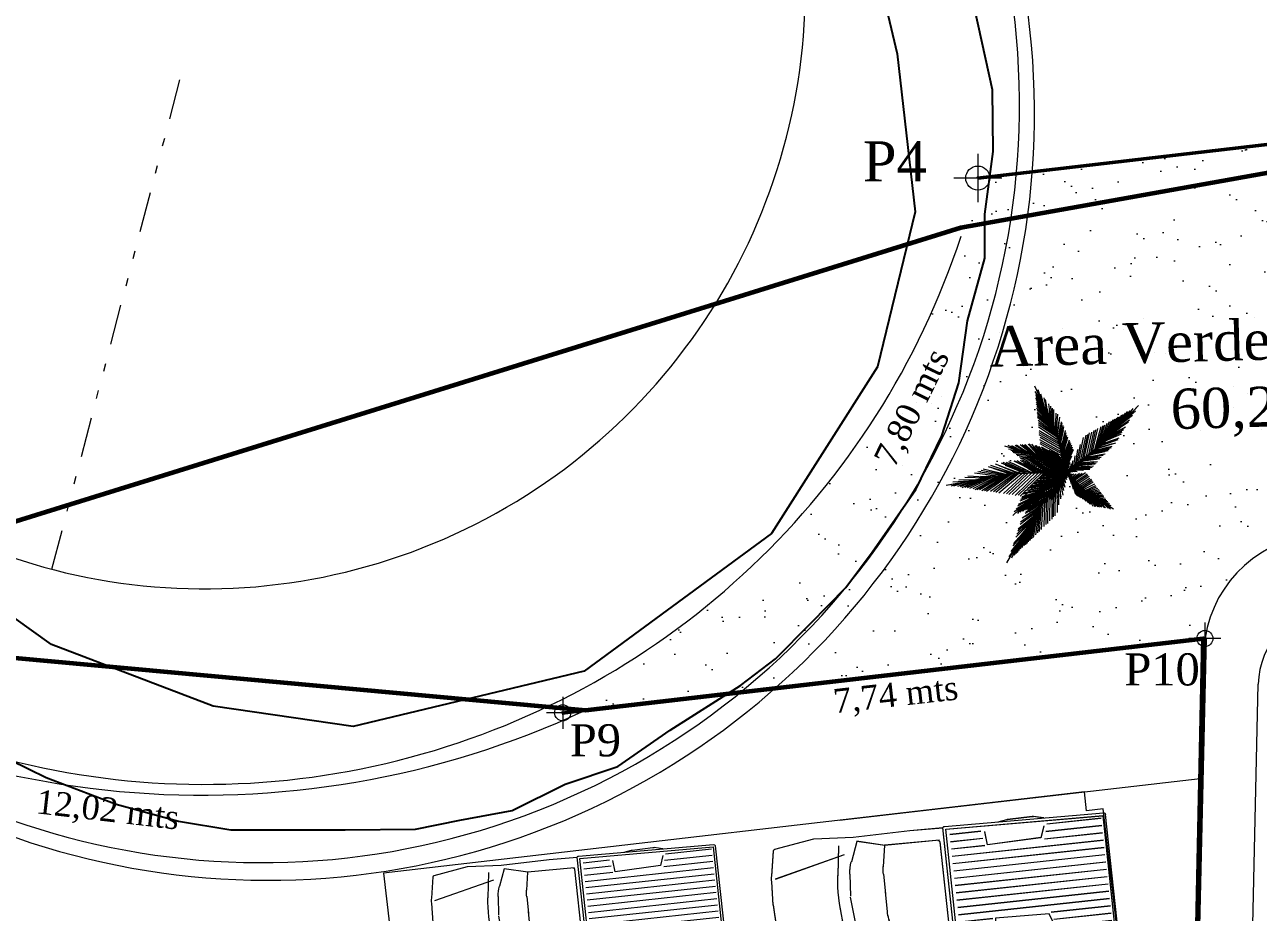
# Model space of a CAD drawing. Header units: metres. Extents: x 2 to 659295185, y -28 to 1124222152.
# Drawn here: x 658236.2 to 658251.57, y 1124158.57 to 1124169.63 of the extents above; entities that cross this region are included whole.
import ezdxf

# ---------------------------------------------------------------- set-up
doc = ezdxf.new("R2010")
doc.units = ezdxf.units.M
doc.header["$MEASUREMENT"] = 0
doc.linetypes.add('DIVIDE', pattern=[1.25, 0.5, -0.25, 0, -0.25, 0, -0.25])
doc.layers.get('0').update_dxf_attribs({"linetype": 'CONTINUOUS'})
for name, color, linetype, lineweight in [('area verde', 76, 'CONTINUOUS', 13), ('DPIC_Brocal', 7, 'CONTINUOUS', 13), ('mobiliario', 252, 'CONTINUOUS', 13)]:
    doc.layers.add(name, color=color, linetype=linetype, lineweight=lineweight)
for name, color, linetype in [('DPIC_Cotas', 7, 'CONTINUOUS'), ('DPIC_Puntos_Land', 7, 'CONTINUOUS'), ('MANZANA', 30, 'CONTINUOUS')]:
    doc.layers.add(name, color=color, linetype=linetype)
for name, color, linetype, lineweight, true_color in [('DPIC_Poligonal', 7, 'CONTINUOUS', 60, 0xc3472d), ('DPIC_Poligonal General', 7, 'CONTINUOUS', 50, 0x008fc5), ('DPIC_Poligonal P1', 7, 'CONTINUOUS', 50, 0x46387c)]:
    doc.layers.add(name, color=color, linetype=linetype, lineweight=lineweight, true_color=true_color)
doc.styles.add('ESTILO2', font='times.ttf')
doc.styles.add('TextBookAntig', font='ANTQUAB.TTF', dxfattribs={"height": 3})

# ---------------------------------------------------------------- blocks, each defined once
blk = doc.blocks.new('Carro-03')
at = {"layer": 'mobiliario', "lineweight": 5}
for p, q in [((127.797, 186.004), (125.592, 185.939)), ((127.785, 185.966), (125.606, 185.901)), ((126.421, 185.964), (126.558, 186.001)), ((126.921, 186.002), (126.579, 186.004)), ((127.052, 185.982), (126.932, 186.001)), ((127.799, 184.39), (127.785, 185.966)), ((128.279, 186.005), (127.823, 185.992)), ((127.837, 184.378), (127.823, 185.992)), ((129.07, 186.003), (128.279, 186.005)), ((128.65, 185.84), (129.028, 185.941)), ((129.028, 185.941), (129.135, 185.667)), ((129.614, 186.044), (129.07, 186.003)), ((130.169, 185.963), (129.614, 186.044)), ((130.253, 185.601), (130.19, 185.942)), ((125.568, 185.913), (125.58, 184.417)), ((125.606, 185.901), (125.619, 184.417)), ((126.389, 185.877), (125.633, 185.871)), ((126.415, 185.776), (125.634, 185.769)), ((126.433, 185.854), (126.491, 185.697)), ((127.235, 185.683), (127.252, 185.869)), ((127.738, 185.787), (127.289, 185.783)), ((127.738, 185.889), (127.305, 185.885)), ((127.887, 185.798), (127.898, 184.559)), ((127.888, 185.824), (128.652, 185.842)), ((128.652, 185.842), (128.704, 185.551)), ((129.222, 185.775), (130.212, 185.549)), ((129.288, 185.906), (129.343, 185.5)), ((126.441, 185.674), (125.635, 185.668)), ((126.491, 185.697), (127.235, 185.683)), ((127.739, 185.686), (127.273, 185.682)), ((127.74, 185.584), (125.636, 185.566)), ((127.741, 185.482), (125.637, 185.464)), ((128.714, 185.446), (128.715, 185.17)), ((129.175, 185.501), (129.203, 185.197)), ((130.278, 185.199), (130.262, 185.52)), ((127.742, 185.381), (125.638, 185.363)), ((127.743, 185.279), (125.639, 185.261)), ((127.744, 185.178), (125.639, 185.16)), ((128.718, 184.926), (128.715, 185.201)), ((129.18, 184.879), (129.203, 185.183)), ((130.278, 185.199), (130.268, 184.878)), ((127.745, 185.076), (125.64, 185.058)), ((127.745, 184.974), (125.641, 184.956)), ((127.746, 184.873), (125.642, 184.855)), ((127.747, 184.771), (125.643, 184.753)), ((128.664, 184.529), (128.711, 184.821)), ((129.232, 184.606), (130.218, 184.848)), ((129.3, 184.475), (129.348, 184.883)), ((130.26, 184.797), (130.203, 184.455)), ((126.467, 184.659), (125.644, 184.652)), ((126.445, 184.478), (126.5, 184.637)), ((126.5, 184.637), (127.244, 184.663)), ((127.244, 184.663), (127.264, 184.478)), ((127.748, 184.67), (127.281, 184.666)), ((129.041, 184.436), (129.143, 184.712)), ((127.799, 184.39), (125.619, 184.417)), ((126.442, 184.557), (125.645, 184.55)), ((126.401, 184.455), (125.646, 184.448)), ((127.75, 184.466), (127.292, 184.462)), ((127.749, 184.568), (127.299, 184.564)), ((127.923, 184.534), (128.664, 184.529)), ((128.661, 184.531), (129.041, 184.436)), ((130.182, 184.434), (129.629, 184.343)), ((127.811, 184.352), (125.606, 184.379)), ((126.435, 184.369), (126.572, 184.333)), ((126.935, 184.339), (126.593, 184.331)), ((127.066, 184.361), (126.947, 184.34)), ((128.293, 184.359), (127.83, 184.365)), ((129.084, 184.375), (128.293, 184.359)), ((129.629, 184.343), (129.084, 184.375))]:
    blk.add_line(p, q, dxfattribs=at)
for centre, radius, start, end in [((125.593, 185.914), 0.0254, 91.6879, 180.4916), ((126.578, 185.928), 0.0762, 89.6519, 105.465), ((126.92, 185.926), 0.0762, 80.9436, 89.6519), ((127.798, 185.979), 0.0254, 0.4916, 91.6879), ((130.165, 185.938), 0.0254, 10.3886, 81.6754), ((127.913, 185.799), 0.0254, 91.407, 180.5524), ((128.568, 185.445), 0.61, 5.2315, 21.382), ((129.653, 185.491), 0.61, 2.7684, 10.3886), ((128.104, 185.443), 0.61, 0.2551, 10.1539), ((126.927, 185.171), 2.438, 353.2287, 7.7545), ((128.109, 184.918), 0.61, 350.8293, 0.7282), ((128.572, 184.924), 0.61, 339.6012, 355.7517), ((129.658, 184.897), 0.61, 350.5946, 358.2148), ((125.606, 184.405), 0.0254, 180.4916, 269.2954), ((127.923, 184.559), 0.0254, 180.4309, 269.5762), ((130.178, 184.459), 0.0254, 279.3078, 350.5946), ((126.591, 184.407), 0.0762, 255.5182, 271.3314), ((126.933, 184.415), 0.0762, 271.3314, 280.0397), ((127.812, 184.378), 0.0254, 269.2954, 0.4916)]:
    blk.add_arc(centre, radius, start, end, dxfattribs=at)
blk = doc.blocks.new('JUNIPER1')
at = {"color": 104, "linetype": 'Continuous', "lineweight": 0}
for p, q in [((0.108, 0.758), (0.095, 0.926)), ((0.113, 0.81), (0.107, 0.959)), ((0.114, 0.821), (0.139, 0.956)), ((0.087, 0.554), (0.035, 0.792)), ((0.09, 0.578), (0.047, 0.806)), ((0.093, 0.611), (0.055, 0.832)), ((0.097, 0.643), (0.065, 0.849)), ((0.1, 0.678), (0.073, 0.87)), ((0.104, 0.71), (0.078, 0.893)), ((0.107, 0.74), (0.087, 0.905)), ((0.096, 0.638), (0.155, 0.818)), ((0.1, 0.673), (0.15, 0.844)), ((0.108, 0.753), (0.142, 0.9)), ((0.07, 0.431), (-0.013, 0.667)), ((0.074, 0.453), (-0.004, 0.698)), ((0.076, 0.471), (0.006, 0.716)), ((0.079, 0.495), (0.013, 0.736)), ((0.082, 0.514), (0.023, 0.753)), ((0.085, 0.536), (0.031, 0.774)), ((0.078, 0.487), (0.174, 0.674)), ((0.082, 0.512), (0.169, 0.694)), ((0.084, 0.533), (0.166, 0.725)), ((0.089, 0.568), (0.162, 0.756)), ((0.092, 0.588), (0.125, 0.663)), ((0.1, 0.631), (0.123, 0.715)), ((0.04, 0.288), (-0.074, 0.523)), ((0.047, 0.315), (-0.064, 0.54)), ((0.052, 0.339), (-0.054, 0.563)), ((0.057, 0.369), (-0.041, 0.602)), ((0.064, 0.391), (-0.031, 0.624)), ((0.067, 0.413), (-0.021, 0.641)), ((0.063, 0.382), (0.187, 0.563)), ((0.066, 0.396), (0.164, 0.535)), ((0.069, 0.419), (0.185, 0.605)), ((0.071, 0.438), (0.18, 0.625)), ((0.079, 0.463), (0.159, 0.591)), ((0.084, 0.504), (0.146, 0.627)), ((-0.684, 0.415), (-0.816, 0.46)), ((-0.693, 0.419), (-0.801, 0.491)), ((-0.641, 0.393), (-0.791, 0.436)), ((-0.625, 0.384), (-0.775, 0.422)), ((-0.6, 0.371), (-0.768, 0.408)), ((-0.636, 0.39), (-0.752, 0.475)), ((-0.573, 0.357), (-0.749, 0.395)), ((-0.569, 0.355), (-0.7, 0.464)), ((-0.54, 0.339), (-0.676, 0.46)), ((-0.481, 0.307), (-0.62, 0.446)), ((-0.533, 0.34), (-0.597, 0.392)), ((-0.453, 0.291), (-0.592, 0.44)), ((-0.435, 0.281), (-0.564, 0.433)), ((-0.415, 0.27), (-0.545, 0.431)), ((-0.374, 0.246), (-0.5, 0.419)), ((-0.359, 0.236), (-0.481, 0.418)), ((-0.329, 0.218), (-0.444, 0.406)), ((0.01, 0.153), (-0.115, 0.394)), ((0.015, 0.181), (-0.11, 0.431)), ((0.022, 0.205), (-0.099, 0.446)), ((0.028, 0.228), (-0.095, 0.472)), ((0.034, 0.26), (-0.08, 0.494)), ((0.038, 0.25), (0.166, 0.397)), ((0.046, 0.292), (0.175, 0.448)), ((0.046, 0.258), (0.169, 0.402)), ((0.049, 0.308), (0.175, 0.467)), ((0.05, 0.293), (0.153, 0.417)), ((0.053, 0.327), (0.181, 0.496)), ((0.056, 0.342), (0.18, 0.51)), ((0.059, 0.352), (0.154, 0.482)), ((-0.544, 0.342), (-0.734, 0.38)), ((-0.517, 0.327), (-0.723, 0.364)), ((-0.49, 0.312), (-0.703, 0.347)), ((-0.47, 0.301), (-0.695, 0.33)), ((-0.455, 0.292), (-0.68, 0.319)), ((-0.437, 0.282), (-0.665, 0.304)), ((-0.421, 0.273), (-0.654, 0.289)), ((-0.402, 0.262), (-0.638, 0.274)), ((-0.498, 0.318), (-0.552, 0.377)), ((-0.427, 0.281), (-0.513, 0.386)), ((-0.394, 0.262), (-0.478, 0.387)), ((-0.34, 0.226), (-0.426, 0.373)), ((-0.296, 0.197), (-0.4, 0.381)), ((-0.284, 0.189), (-0.387, 0.377)), ((-0.303, 0.204), (-0.384, 0.345)), ((-0.269, 0.179), (-0.364, 0.361)), ((-0.256, 0.17), (-0.347, 0.354)), ((-0.255, 0.174), (-0.328, 0.321)), ((-0.226, 0.158), (-0.31, 0.333)), ((-0.222, 0.147), (-0.306, 0.328)), ((-0.207, 0.137), (-0.289, 0.318)), ((-0.214, 0.149), (-0.28, 0.291)), ((-0.188, 0.124), (-0.267, 0.306)), ((-0.194, 0.13), (-0.256, 0.27)), ((-0.171, 0.112), (-0.249, 0.296)), ((-0.174, 0.113), (-0.233, 0.264)), ((-0.144, 0.093), (-0.215, 0.283)), ((-0.132, 0.084), (-0.198, 0.273)), ((-0.113, 0.07), (-0.184, 0.265)), ((0.004, 0.13), (-0.094, 0.318)), ((0.013, 0.137), (0.155, 0.268)), ((0.017, 0.152), (0.158, 0.289)), ((0.025, 0.187), (0.158, 0.328)), ((0.025, 0.19), (0.136, 0.301)), ((0.029, 0.208), (0.16, 0.349)), ((0.032, 0.215), (0.133, 0.326)), ((0.034, 0.231), (0.164, 0.376)), ((0.037, 0.207), (0.12, 0.292)), ((0.04, 0.261), (0.083, 0.307)), ((0.042, 0.243), (0.143, 0.358)), ((-0.386, 0.253), (-0.627, 0.258)), ((-0.369, 0.242), (-0.603, 0.238)), ((-0.354, 0.233), (-0.583, 0.221)), ((-0.336, 0.222), (-0.571, 0.205)), ((-0.319, 0.207), (-0.555, 0.187)), ((-0.295, 0.191), (-0.526, 0.161)), ((-0.276, 0.179), (-0.51, 0.143)), ((-0.255, 0.163), (-0.498, 0.127)), ((-0.232, 0.147), (-0.475, 0.111)), ((-0.231, 0.153), (-0.256, 0.212)), ((-0.185, 0.132), (-0.231, 0.246)), ((-0.152, 0.098), (-0.201, 0.239)), ((-0.113, 0.069), (-0.182, 0.258)), ((-0.132, 0.094), (-0.181, 0.232)), ((-0.099, 0.059), (-0.163, 0.256)), ((-0.116, 0.072), (-0.16, 0.201)), ((-0.097, 0.067), (-0.15, 0.22)), ((-0.088, 0.052), (-0.145, 0.246)), ((-0.125, 0.081), (-0.136, 0.132)), ((-0.076, 0.042), (-0.13, 0.231)), ((-0.081, 0.043), (-0.12, 0.188)), ((-0.067, 0.036), (-0.118, 0.229)), ((-0.058, 0.029), (-0.09, 0.166)), ((-0.06, 0.034), (-0.089, 0.153)), ((0, 0.113), (-0.084, 0.259)), ((-0.006, 0.091), (-0.063, 0.189)), ((-0.011, 0.07), (-0.05, 0.131)), ((-0.035, 0.005), (-0.006, 0.137)), ((-0.031, 0.004), (0.005, 0.154)), ((-0.024, 0.005), (0.016, 0.205)), ((-0.015, 0.013), (0.026, 0.213)), ((-0.006, 0.054), (0.145, 0.173)), ((-0.004, 0.071), (0.108, 0.16)), ((-0.003, 0.066), (0.142, 0.185)), ((0, 0.082), (0.15, 0.206)), ((0.004, 0.095), (0.153, 0.227)), ((0.007, 0.112), (0.148, 0.247)), ((0.008, 0.113), (0.153, 0.252)), ((0.009, 0.116), (0.105, 0.205)), ((0.011, 0.095), (0.126, 0.201)), ((0.013, 0.129), (0.054, 0.157)), ((0.019, 0.161), (0.125, 0.26)), ((0.023, 0.14), (0.126, 0.237)), ((-0.288, -0.04), (-0.499, 0.002)), ((-0.259, -0.033), (-0.462, 0.014)), ((-0.207, 0.129), (-0.461, 0.088)), ((-0.248, -0.03), (-0.455, 0.019)), ((-0.188, 0.116), (-0.439, 0.076)), ((-0.234, -0.026), (-0.433, 0.023)), ((-0.17, 0.101), (-0.431, 0.059)), ((-0.268, -0.033), (-0.424, 0.002)), ((-0.222, -0.024), (-0.422, 0.03)), ((-0.148, 0.086), (-0.4, 0.041)), ((-0.202, -0.013), (-0.391, 0.04)), ((-0.191, -0.017), (-0.385, 0.039)), ((-0.226, -0.021), (-0.385, 0.021)), ((-0.177, -0.014), (-0.371, 0.044)), ((-0.159, -0.01), (-0.352, 0.05)), ((-0.19, -0.012), (-0.343, 0.033)), ((-0.143, -0.007), (-0.338, 0.054)), ((-0.129, 0.072), (-0.327, 0.037)), ((-0.117, -0.002), (-0.316, 0.067)), ((-0.166, -0.01), (-0.316, 0.035)), ((-0.145, -0.008), (-0.303, 0.046)), ((-0.105, 0), (-0.301, 0.072)), ((-0.086, 0.003), (-0.29, 0.075)), ((-0.166, -0.004), (-0.286, 0.036)), ((-0.085, 0.003), (-0.282, 0.073)), ((-0.072, 0.006), (-0.275, 0.083)), ((-0.116, 0.062), (-0.272, 0.027)), ((-0.124, -0.004), (-0.27, 0.05)), ((-0.199, -0.019), (-0.262, 0.001)), ((-0.062, 0.007), (-0.261, 0.088)), ((-0.115, 0.006), (-0.258, 0.058)), ((-0.049, 0.009), (-0.242, 0.088)), ((-0.04, 0.011), (-0.237, 0.094)), ((-0.079, 0.011), (-0.237, 0.069)), ((-0.089, 0.003), (-0.222, 0.052)), ((-0.099, 0.048), (-0.203, 0.024)), ((-0.052, 0.007), (-0.198, 0.069)), ((-0.03, 0), (-0.19, 0.109)), ((-0.031, 0.017), (-0.174, 0.121)), ((-0.031, 0.012), (-0.169, 0.074)), ((-0.009, 0.017), (-0.159, -0.015)), ((-0.037, 0.014), (-0.156, 0.067)), ((-0.012, 0.021), (-0.152, -0.003)), ((-0.1, 0.002), (-0.151, 0.026)), ((-0.032, -0.007), (-0.15, 0.081)), ((-0.082, 0.036), (-0.149, 0.018)), ((0.004, 0.012), (-0.146, -0.02)), ((-0.034, -0.011), (-0.139, 0.065)), ((-0.031, 0.017), (-0.119, 0.074)), ((-0.069, 0.026), (-0.117, 0.012)), ((0.01, 0.007), (-0.108, -0.012)), ((-0.018, 0.014), (-0.104, 0.054)), ((-0.031, 0.018), (-0.093, 0.049)), ((-0.012, 0.021), (-0.092, 0.002)), ((-0.059, 0.019), (-0.09, 0.009)), ((0.013, 0.003), (-0.089, -0.016)), ((-0.024, 0), (-0.073, -0.133)), ((-0.016, 0.016), (-0.072, 0.042)), ((-0.02, 0.001), (-0.067, -0.145)), ((-0.045, 0.019), (-0.063, 0.105)), ((-0.05, 0.031), (-0.061, 0.094)), ((-0.009, 0.009), (-0.056, -0.136)), ((-0.04, 0.018), (-0.052, 0.074)), ((-0.01, 0.016), (-0.051, 0.036)), ((-0.045, 0.002), (-0.048, -0.049)), ((-0.024, 0), (-0.048, -0.078)), ((-0.015, 0.053), (-0.044, 0.097)), ((-0.036, 0.013), (-0.044, 0.055)), ((-0.001, 0.012), (-0.043, -0.1)), ((-0.015, 0.008), (-0.041, -0.012)), ((-0.018, 0.04), (-0.037, 0.069)), ((-0.028, 0.006), (-0.036, 0.035)), ((-0.032, 0.004), (-0.033, -0.033)), ((0.004, 0.013), (-0.031, -0.085)), ((-0.001, 0.017), (-0.03, 0.029)), ((-0.022, 0.006), (-0.022, -0.019)), ((-0.019, 0.004), (0.004, 0.022)), ((-0.016, 0.015), (0.018, 0.038)), ((-0.013, 0.027), (0.055, 0.074)), ((-0.011, 0), (0.074, -0.007)), ((-0.01, 0.012), (0.01, 0.12)), ((-0.009, 0.043), (0.099, 0.123)), ((-0.005, 0.047), (0.088, 0.116)), ((-0.005, 0.035), (0.047, 0.068)), ((0.018, -0.009), (0.02, 0.01)), ((0.026, -0.01), (0.03, 0.019)), ((0.037, -0.011), (0.043, 0.029)), ((0.051, -0.013), (0.063, 0.047)), ((0.066, -0.015), (0.084, 0.074)), ((0.077, -0.016), (0.107, 0.091)), ((0.092, -0.017), (0.132, 0.118)), ((0.11, -0.018), (0.153, 0.119)), ((0.126, -0.021), (0.168, 0.111)), ((0.141, -0.022), (0.184, 0.112)), ((0.161, -0.024), (0.204, 0.102)), ((0.179, -0.025), (0.223, 0.101)), ((0.197, -0.027), (0.238, 0.095)), ((0.212, -0.027), (0.256, 0.09)), ((0.23, -0.028), (0.283, 0.085)), ((0.246, -0.031), (0.301, 0.079)), ((0.259, -0.031), (0.316, 0.073)), ((0.27, -0.031), (0.334, 0.07)), ((0.283, -0.03), (0.355, 0.067)), ((0.294, -0.03), (0.37, 0.061)), ((0.308, -0.03), (0.385, 0.057)), ((0.319, -0.029), (0.4, 0.052)), ((0.331, -0.029), (0.415, 0.048)), ((0.342, -0.028), (0.428, 0.046)), ((0.356, -0.027), (0.442, 0.039)), ((0.375, -0.026), (0.461, 0.035)), ((0.393, -0.024), (0.475, 0.029)), ((0.413, -0.023), (0.491, 0.026)), ((0.431, -0.021), (0.506, 0.024)), ((0.448, -0.019), (0.518, 0.019)), ((0.458, -0.018), (0.533, 0.015)), ((0.486, -0.015), (0.557, 0.01)), ((-0.541, -0.123), (-0.655, -0.143)), ((-0.544, -0.125), (-0.63, -0.19)), ((-0.488, -0.104), (-0.629, -0.118)), ((-0.465, -0.095), (-0.618, -0.107)), ((-0.532, -0.12), (-0.611, -0.189)), ((-0.513, -0.113), (-0.597, -0.193)), ((-0.417, -0.079), (-0.589, -0.081)), ((-0.491, -0.105), (-0.578, -0.189)), ((-0.394, -0.071), (-0.574, -0.068)), ((-0.468, -0.096), (-0.56, -0.189)), ((-0.379, -0.066), (-0.559, -0.055)), ((-0.362, -0.061), (-0.552, -0.044)), ((-0.446, -0.089), (-0.542, -0.191)), ((-0.463, -0.091), (-0.531, -0.099)), ((-0.328, -0.051), (-0.528, -0.024)), ((-0.315, -0.047), (-0.521, -0.013)), ((-0.425, -0.081), (-0.52, -0.189)), ((-0.432, -0.083), (-0.503, -0.08)), ((-0.408, -0.076), (-0.502, -0.194)), ((-0.376, -0.062), (-0.5, -0.052)), ((-0.349, -0.053), (-0.491, -0.03)), ((-0.395, -0.072), (-0.487, -0.192)), ((-0.381, -0.067), (-0.469, -0.192)), ((-0.299, -0.042), (-0.463, -0.007)), ((-0.368, -0.063), (-0.451, -0.194)), ((-0.189, -0.125), (-0.44, -0.151)), ((-0.351, -0.058), (-0.432, -0.194)), ((-0.174, -0.112), (-0.422, -0.132)), ((-0.338, -0.054), (-0.414, -0.196)), ((-0.15, -0.093), (-0.408, -0.117)), ((-0.148, -0.092), (-0.398, -0.116)), ((-0.132, -0.078), (-0.389, -0.093)), ((-0.323, -0.049), (-0.388, -0.193)), ((-0.119, -0.067), (-0.371, -0.074)), ((-0.186, -0.108), (-0.368, -0.124)), ((-0.31, -0.046), (-0.367, -0.191)), ((-0.295, -0.042), (-0.348, -0.194)), ((-0.104, -0.054), (-0.348, -0.059)), ((-0.092, -0.045), (-0.341, -0.045)), ((-0.141, -0.073), (-0.341, -0.088)), ((-0.275, -0.04), (-0.326, -0.195)), ((-0.154, -0.095), (-0.322, -0.108)), ((-0.254, -0.035), (-0.294, -0.192)), ((-0.107, -0.061), (-0.292, -0.061)), ((-0.236, -0.031), (-0.272, -0.193)), ((-0.081, -0.035), (-0.256, -0.03)), ((-0.215, -0.028), (-0.253, -0.195)), ((-0.053, -0.01), (-0.242, -0.178)), ((-0.088, -0.037), (-0.239, -0.033)), ((-0.057, -0.006), (-0.234, -0.153)), ((-0.167, -0.104), (-0.232, -0.1)), ((-0.193, -0.023), (-0.231, -0.191)), ((-0.037, -0.01), (-0.226, -0.178)), ((-0.056, -0.102), (-0.216, -0.24)), ((-0.065, -0.127), (-0.216, -0.265)), ((-0.052, -0.091), (-0.213, -0.225)), ((-0.041, -0.06), (-0.21, -0.197)), ((-0.046, -0.073), (-0.21, -0.213)), ((-0.17, -0.018), (-0.206, -0.196)), ((-0.037, -0.05), (-0.206, -0.182)), ((-0.045, -0.072), (-0.204, -0.208)), ((-0.029, -0.029), (-0.2, -0.158)), ((-0.033, -0.038), (-0.198, -0.166)), ((-0.065, -0.129), (-0.191, -0.24)), ((-0.158, -0.112), (-0.189, -0.378)), ((-0.151, -0.015), (-0.188, -0.19)), ((-0.063, -0.096), (-0.18, -0.195)), ((-0.049, -0.062), (-0.179, -0.171)), ((-0.059, -0.109), (-0.178, -0.209)), ((-0.029, -0.014), (-0.177, -0.136)), ((-0.065, -0.023), (-0.173, -0.016)), ((-0.132, -0.013), (-0.169, -0.195)), ((-0.08, -0.025), (-0.16, -0.017)), ((-0.032, -0.041), (-0.159, -0.137)), ((-0.057, -0.006), (-0.157, -0.098)), ((-0.142, -0.099), (-0.157, -0.31)), ((-0.047, -0.076), (-0.156, -0.167)), ((-0.025, -0.018), (-0.153, -0.128)), ((-0.026, -0.021), (-0.149, -0.11)), ((-0.028, -0.068), (-0.145, -0.242)), ((-0.111, -0.008), (-0.144, -0.187)), ((-0.028, -0.1), (-0.143, -0.28)), ((-0.028, -0.082), (-0.14, -0.255)), ((-0.028, -0.115), (-0.14, -0.304)), ((-0.03, -0.025), (-0.136, -0.102)), ((-0.061, -0.017), (-0.133, -0.013)), ((-0.119, -0.081), (-0.129, -0.223)), ((-0.035, -0.118), (-0.12, -0.267)), ((-0.093, -0.005), (-0.118, -0.146)), ((-0.028, -0.055), (-0.114, -0.175)), ((-0.026, -0.087), (-0.113, -0.217)), ((-0.054, -0.013), (-0.107, -0.009)), ((-0.031, -0.061), (-0.104, -0.164)), ((-0.098, -0.064), (-0.102, -0.156)), ((-0.022, -0.009), (-0.099, -0.063)), ((-0.052, -0.085), (-0.098, -0.117)), ((-0.08, -0.003), (-0.092, -0.118)), ((-0.031, -0.017), (-0.089, -0.056)), ((-0.028, -0.037), (-0.083, -0.108)), ((-0.082, -0.051), (-0.083, -0.117)), ((-0.042, -0.005), (-0.08, -0.005)), ((-0.034, -0.049), (-0.076, -0.1)), ((-0.022, -0.005), (-0.073, -0.041)), ((-0.061, -0.001), (-0.07, -0.078)), ((-0.069, -0.04), (-0.069, -0.083)), ((-0.03, -0.031), (-0.066, -0.079)), ((-0.018, 0), (-0.057, -0.027)), ((-0.028, -0.023), (-0.056, -0.058)), ((-0.055, -0.121), (0.084, -0.244)), ((-0.048, -0.1), (0.09, -0.218)), ((-0.028, -0.011), (-0.046, -0.037)), ((-0.042, -0.083), (0.067, -0.175)), ((-0.037, -0.071), (0.056, -0.139)), ((-0.034, -0.021), (-0.032, -0.228)), ((-0.034, -0.021), (-0.028, -0.144)), ((-0.03, -0.021), (-0.021, -0.248)), ((-0.03, -0.054), (0.033, -0.1)), ((-0.024, -0.038), (0.019, -0.066)), ((-0.022, -0.01), (-0.013, -0.237)), ((-0.02, -0.05), (0.005, -0.074)), ((-0.02, -0.065), (0.018, -0.103)), ((-0.02, -0.083), (0.032, -0.138)), ((-0.019, -0.026), (0.012, -0.045)), ((-0.019, -0.108), (0.059, -0.195)), ((-0.016, -0.007), (-0.015, -0.179)), ((-0.016, -0.016), (0.005, -0.029)), ((-0.004, -0.009), (0.122, -0.016)), ((-0.001, -0.013), (0.023, -0.03)), ((0.006, -0.016), (0.132, -0.023)), ((0.007, -0.015), (0.04, -0.04)), ((0.008, -0.02), (0.126, -0.031)), ((0.008, -0.02), (0.076, -0.022)), ((0.012, -0.016), (0.057, -0.05)), ((0.014, -0.015), (0.082, -0.066)), ((0.024, -0.021), (0.074, -0.06)), ((0.025, -0.016), (0.135, -0.096)), ((0.029, -0.019), (0.124, -0.087)), ((0.032, -0.017), (0.189, -0.127)), ((0.04, -0.018), (0.194, -0.123)), ((0.042, -0.016), (0.159, -0.098)), ((0.05, -0.019), (0.209, -0.127)), ((0.059, -0.02), (0.222, -0.126)), ((0.064, -0.026), (0.191, -0.107)), ((0.07, -0.02), (0.228, -0.119)), ((0.071, -0.021), (0.234, -0.123)), ((0.073, -0.021), (0.18, -0.09)), ((0.082, -0.023), (0.122, -0.053)), ((0.086, -0.023), (0.243, -0.123)), ((0.094, -0.03), (0.209, -0.103)), ((0.096, -0.024), (0.256, -0.122)), ((0.102, -0.024), (0.22, -0.098)), ((0.118, -0.025), (0.275, -0.117)), ((0.12, -0.025), (0.247, -0.102)), ((0.132, -0.026), (0.287, -0.116)), ((0.137, -0.033), (0.233, -0.091)), ((0.138, -0.028), (0.258, -0.096)), ((0.147, -0.027), (0.303, -0.115)), ((0.157, -0.032), (0.28, -0.101)), ((0.159, -0.028), (0.315, -0.115)), ((0.165, -0.028), (0.216, -0.058)), ((0.167, -0.033), (0.32, -0.117)), ((0.185, -0.029), (0.346, -0.115)), ((0.188, -0.032), (0.316, -0.101)), ((0.195, -0.03), (0.356, -0.113)), ((0.207, -0.03), (0.374, -0.114)), ((0.216, -0.03), (0.38, -0.111)), ((0.223, -0.032), (0.35, -0.094)), ((0.241, -0.031), (0.412, -0.11)), ((0.25, -0.032), (0.382, -0.095)), ((0.263, -0.031), (0.431, -0.102)), ((0.274, -0.031), (0.438, -0.095)), ((0.291, -0.033), (0.407, -0.082)), ((0.303, -0.03), (0.459, -0.085)), ((0.315, -0.032), (0.416, -0.067)), ((0.318, -0.029), (0.465, -0.078)), ((0.33, -0.029), (0.479, -0.07)), ((0.35, -0.028), (0.492, -0.063)), ((0.363, -0.028), (0.421, -0.045)), ((0.389, -0.028), (0.446, -0.036)), ((0.39, -0.025), (0.518, -0.049)), ((0.41, -0.023), (0.528, -0.042)), ((0.455, -0.019), (0.55, -0.028)), ((0.492, -0.015), (0.576, -0.018)), ((-0.585, -0.14), (-0.684, -0.164)), ((-0.578, -0.138), (-0.659, -0.191)), ((-0.337, -0.255), (-0.588, -0.315)), ((-0.322, -0.241), (-0.574, -0.296)), ((-0.296, -0.207), (-0.534, -0.255)), ((-0.282, -0.206), (-0.528, -0.252)), ((-0.326, -0.239), (-0.527, -0.283)), ((-0.265, -0.19), (-0.509, -0.233)), ((-0.242, -0.17), (-0.486, -0.209)), ((-0.281, -0.195), (-0.474, -0.231)), ((-0.222, -0.153), (-0.468, -0.19)), ((-0.251, -0.176), (-0.44, -0.207)), ((-0.224, -0.156), (-0.425, -0.18)), ((-0.251, -0.164), (-0.402, -0.184)), ((-0.198, -0.132), (-0.383, -0.148)), ((-0.292, -0.215), (-0.372, -0.227)), ((-0.312, -0.242), (-0.36, -0.566)), ((-0.285, -0.218), (-0.332, -0.542)), ((-0.255, -0.192), (-0.3, -0.532)), ((-0.232, -0.173), (-0.277, -0.508)), ((-0.208, -0.155), (-0.254, -0.503)), ((-0.098, -0.229), (-0.244, -0.384)), ((-0.101, -0.241), (-0.243, -0.393)), ((-0.091, -0.205), (-0.237, -0.35)), ((-0.094, -0.216), (-0.237, -0.363)), ((-0.089, -0.181), (-0.23, -0.318)), ((-0.081, -0.174), (-0.226, -0.314)), ((-0.076, -0.16), (-0.223, -0.299)), ((-0.182, -0.131), (-0.221, -0.469)), ((-0.071, -0.143), (-0.219, -0.28)), ((-0.106, -0.248), (-0.214, -0.366)), ((-0.095, -0.206), (-0.211, -0.322)), ((-0.085, -0.17), (-0.2, -0.28)), ((-0.074, -0.149), (-0.188, -0.256)), ((-0.08, -0.145), (-0.174, -0.229)), ((-0.028, -0.136), (-0.135, -0.33)), ((-0.027, -0.163), (-0.133, -0.348)), ((-0.083, -0.182), (-0.132, -0.226)), ((-0.027, -0.134), (-0.131, -0.323)), ((-0.027, -0.181), (-0.13, -0.372)), ((-0.026, -0.22), (-0.121, -0.413)), ((-0.026, -0.244), (-0.118, -0.437)), ((-0.035, -0.17), (-0.112, -0.306)), ((-0.026, -0.223), (-0.106, -0.377)), ((-0.027, -0.191), (-0.105, -0.33)), ((-0.103, -0.258), (0.005, -0.38)), ((-0.028, -0.14), (-0.1, -0.265)), ((-0.097, -0.237), (0.02, -0.35)), ((-0.027, -0.253), (-0.097, -0.403)), ((-0.033, -0.246), (-0.093, -0.363)), ((-0.091, -0.22), (0.031, -0.332)), ((-0.084, -0.2), (0.042, -0.317)), ((-0.077, -0.179), (0.05, -0.296)), ((-0.069, -0.156), (0.067, -0.276)), ((-0.063, -0.139), (0.071, -0.258)), ((-0.029, -0.154), (-0.062, -0.197)), ((-0.02, -0.134), (0.096, -0.264)), ((-0.02, -0.153), (0.12, -0.325)), ((-0.02, -0.18), (0.158, -0.399)), ((-0.019, -0.239), (0.155, -0.46)), ((-0.018, -0.212), (0.163, -0.441)), ((-0.455, -0.367), (-0.707, -0.469)), ((-0.438, -0.351), (-0.698, -0.445)), ((-0.405, -0.318), (-0.67, -0.402)), ((-0.481, -0.387), (-0.66, -0.452)), ((-0.418, -0.33), (-0.625, -0.391)), ((-0.368, -0.284), (-0.624, -0.354)), ((-0.354, -0.27), (-0.615, -0.339)), ((-0.379, -0.291), (-0.576, -0.346)), ((-0.468, -0.38), (-0.562, -0.687)), ((-0.449, -0.362), (-0.53, -0.662)), ((-0.432, -0.345), (-0.502, -0.643)), ((-0.413, -0.327), (-0.479, -0.633)), ((-0.388, -0.31), (-0.452, -0.619)), ((-0.361, -0.284), (-0.41, -0.59)), ((-0.339, -0.264), (-0.383, -0.576)), ((-0.11, -0.27), (-0.251, -0.431)), ((-0.117, -0.296), (-0.249, -0.458)), ((-0.12, -0.309), (-0.243, -0.469)), ((-0.128, -0.344), (-0.238, -0.5)), ((-0.132, -0.362), (-0.232, -0.512)), ((-0.135, -0.377), (-0.228, -0.531)), ((-0.113, -0.28), (-0.225, -0.404)), ((-0.128, -0.328), (-0.219, -0.44)), ((-0.134, -0.357), (-0.205, -0.459)), ((-0.136, -0.378), (-0.077, -0.518)), ((-0.133, -0.363), (-0.068, -0.502)), ((-0.129, -0.35), (-0.057, -0.487)), ((-0.126, -0.333), (-0.048, -0.471)), ((-0.123, -0.32), (-0.037, -0.457)), ((-0.119, -0.305), (-0.027, -0.433)), ((-0.025, -0.271), (-0.115, -0.467)), ((-0.115, -0.291), (-0.018, -0.413)), ((-0.029, -0.303), (-0.114, -0.496)), ((-0.024, -0.292), (-0.113, -0.49)), ((-0.111, -0.276), (-0.007, -0.398)), ((-0.022, -0.34), (-0.109, -0.547)), ((-0.021, -0.358), (-0.104, -0.568)), ((-0.02, -0.379), (-0.103, -0.601)), ((-0.029, -0.285), (-0.1, -0.441)), ((-0.025, -0.342), (-0.095, -0.507)), ((-0.023, -0.305), (-0.054, -0.367)), ((-0.019, -0.266), (0.158, -0.489)), ((-0.018, -0.301), (0.148, -0.517)), ((-0.017, -0.334), (0.15, -0.55)), ((-0.017, -0.365), (0.144, -0.572)), ((-0.567, -0.483), (-0.783, -0.614)), ((-0.538, -0.452), (-0.765, -0.58)), ((-0.519, -0.433), (-0.746, -0.547)), ((-0.498, -0.411), (-0.737, -0.522)), ((-0.576, -0.493), (-0.696, -0.754)), ((-0.586, -0.501), (-0.676, -0.55)), ((-0.556, -0.471), (-0.673, -0.749)), ((-0.516, -0.424), (-0.672, -0.497)), ((-0.54, -0.454), (-0.654, -0.735)), ((-0.521, -0.435), (-0.631, -0.72)), ((-0.505, -0.418), (-0.608, -0.711)), ((-0.484, -0.397), (-0.585, -0.696)), ((-0.14, -0.401), (-0.224, -0.55)), ((-0.15, -0.45), (-0.217, -0.589)), ((-0.154, -0.474), (-0.212, -0.604)), ((-0.144, -0.416), (-0.182, -0.476)), ((-0.153, -0.446), (-0.18, -0.51)), ((-0.159, -0.5), (-0.132, -0.613)), ((-0.155, -0.478), (-0.125, -0.596)), ((-0.15, -0.453), (-0.116, -0.58)), ((-0.146, -0.431), (-0.105, -0.565)), ((-0.142, -0.408), (-0.096, -0.545)), ((-0.138, -0.391), (-0.082, -0.532)), ((-0.019, -0.397), (-0.099, -0.615)), ((-0.016, -0.442), (-0.093, -0.675)), ((-0.02, -0.408), (-0.081, -0.577)), ((-0.013, -0.484), (-0.081, -0.719)), ((-0.016, -0.458), (-0.078, -0.637)), ((-0.011, -0.504), (-0.071, -0.739)), ((-0.016, -0.392), (0.14, -0.599)), ((-0.015, -0.452), (0.132, -0.672)), ((-0.013, -0.425), (0.137, -0.645)), ((-0.013, -0.476), (0.127, -0.694)), ((-0.012, -0.497), (0.125, -0.724)), ((-0.656, -0.579), (-0.834, -0.711)), ((-0.627, -0.547), (-0.82, -0.682)), ((-0.712, -0.641), (-0.811, -0.822)), ((-0.687, -0.614), (-0.792, -0.817)), ((-0.66, -0.584), (-0.769, -0.797)), ((-0.631, -0.552), (-0.746, -0.783)), ((-0.604, -0.522), (-0.723, -0.773)), ((-0.625, -0.538), (-0.711, -0.603)), ((-0.163, -0.53), (-0.203, -0.639)), ((-0.171, -0.577), (-0.2, -0.674)), ((-0.17, -0.569), (-0.164, -0.666)), ((-0.164, -0.534), (-0.151, -0.64)), ((-0.162, -0.521), (-0.142, -0.624)), ((-0.012, -0.534), (-0.059, -0.696)), ((-0.006, -0.56), (-0.054, -0.79)), ((-0.003, -0.587), (-0.044, -0.81)), ((-0.007, -0.579), (-0.038, -0.73)), ((-0.001, -0.61), (-0.033, -0.842)), ((0.003, -0.649), (-0.022, -0.874)), ((-0.01, -0.521), (0.124, -0.76)), ((-0.008, -0.542), (0.119, -0.782)), ((-0.005, -0.568), (0.116, -0.806)), ((-0.003, -0.589), (0.111, -0.828)), ((-0.001, -0.613), (0.109, -0.852)), ((0.002, -0.634), (0.109, -0.873)), ((-0.778, -0.716), (-0.903, -0.831)), ((-0.82, -0.764), (-0.894, -0.875)), ((-0.769, -0.706), (-0.871, -0.86)), ((-0.722, -0.654), (-0.866, -0.773)), ((-0.727, -0.659), (-0.834, -0.836)), ((0.005, -0.672), (-0.009, -0.763)), ((0.013, -0.727), (0, -0.938)), ((0.005, -0.661), (0.101, -0.892)), ((0.008, -0.72), (0.006, -0.817)), ((0.009, -0.697), (0.099, -0.922)), ((0.017, -0.765), (0.01, -0.964)), ((0.013, -0.732), (0.093, -0.944)), ((0.018, -0.77), (0.091, -0.968)), ((0.023, -0.806), (0.091, -0.995)), ((0.027, -0.839), (0.086, -1.011)), ((0.029, -0.854), (0.031, -1.022)), ((0.03, -0.86), (0.083, -1.035)), ((0.038, -0.916), (0.08, -1.075)), ((0.04, -0.928), (0.048, -1.081))]:
    blk.add_line(p, q, dxfattribs=at)
at = {"color": 100, "linetype": 'Continuous', "lineweight": 0}
for p, q in [((-0.01, 0.012), (0.032, 0.192)), ((-0.034, 0.013), (-0.194, 0.122)), ((-0.013, 0.021), (0.033, 0.053)), ((-0.012, -0.006), (-0.009, -0.158)), ((-0.009, -0.003), (0.09, -0.013))]:
    blk.add_line(p, q, dxfattribs=at)
for points in [[(0.13, 1.017), (0.082, 0.468), (0.031, 0.239), (-0.028, -0.001)], [(0.13, 1.017), (0.082, 0.416), (-0.02, -0.001)], [(-0.858, 0.503), (-0.352, 0.249), (-0.023, 0.003)], [(-0.858, 0.503), (-0.396, 0.267), (-0.215, 0.136), (-0.026, -0.006)], [(-0.938, -0.9), (-0.45, -0.338), (-0.038, 0)], [(-0.712, -0.191), (-0.324, -0.035), (0.003, 0.018)], [(-0.712, -0.191), (-0.354, -0.052), (-0.178, -0.019), (0.011, 0.011)], [(-0.19, -0.712), (-0.132, -0.333), (-0.072, -0.164), (-0.004, 0.015)], [(-0.19, -0.712), (-0.131, -0.298), (-0.014, 0.012)], [(-0.938, -0.9), (-0.488, -0.388), (-0.266, -0.2), (-0.028, -0.007)], [(0.071, -1.144), (-0.026, -0.484), (-0.028, -0.005)], [(0.071, -1.144), (-0.014, -0.54), (-0.019, -0.278), (-0.02, -0.002)], [(0.601, -0.002), (0.296, -0.036), (0.148, -0.023), (-0.01, -0.006)], [(0.601, -0.002), (0.27, -0.042), (-0.004, -0.013)]]:
    blk.add_lwpolyline(points, dxfattribs=at)
blk = doc.blocks.new('*U1454')
at = {"layer": 'DPIC_Poligonal General', "linetype": 'Continuous', "lineweight": 9}
for p, q in [((1.932, 0.092), (1.932, -0.508)), ((2.232, -0.208), (1.632, -0.208))]:
    blk.add_line(p, q, dxfattribs=at)
blk.add_circle((1.932, -0.208), 0.15, dxfattribs=at)
at = {"layer": 'DPIC_Poligonal General', "color": 18, "lineweight": 9, "insert": (0.5, 0), "char_height": 0.5, "attachment_point": 4, "style": 'ESTILO2'}
blk.add_mtext('P4', dxfattribs=at)
blk = doc.blocks.new('*U1460')
at = {"layer": 'DPIC_Poligonal P1', "linetype": 'Continuous', "lineweight": 9}
for p, q in [((0.311, 0.544), (0.311, 0.144)), ((0.511, 0.344), (0.111, 0.344))]:
    blk.add_line(p, q, dxfattribs=at)
blk.add_circle((0.311, 0.344), 0.1, dxfattribs=at)
at = {"layer": 'DPIC_Poligonal P1', "color": 18, "lineweight": 9, "insert": (0.4, 0), "char_height": 0.4, "attachment_point": 4, "style": 'ESTILO2'}
blk.add_mtext('P9', dxfattribs=at)
blk = doc.blocks.new('*U1461')
at = {"layer": 'DPIC_Poligonal P1', "linetype": 'Continuous', "lineweight": 9}
for p, q in [((1.404, 0.588), (1.404, 0.188)), ((1.604, 0.388), (1.204, 0.388))]:
    blk.add_line(p, q, dxfattribs=at)
blk.add_circle((1.404, 0.388), 0.1, dxfattribs=at)
at = {"layer": 'DPIC_Poligonal P1', "color": 18, "lineweight": 9, "insert": (0.4, 0), "char_height": 0.4, "attachment_point": 4, "style": 'ESTILO2'}
blk.add_mtext('P10', dxfattribs=at)

msp = doc.modelspace()

# ---------------------------------------------------------------- hatches: boundary and pattern name
at = {"layer": 'area verde', "lineweight": 0}
h = msp.add_hatch(dxfattribs=at)
h.set_pattern_fill('AR-SAND', color=256, scale=0.4, angle=6.62621, style=0)
h.set_pattern_definition([(44.12621, (658788.6178, 1124108.4467), (-0.1139647, 0.76267354), [0, -0.608, 0, -0.68, 0, -0.65]), (14.1262, (658788.6178, 1124108.4467), (0.5729212, 1.2030046), [0, -0.328, 0, -0.548, 0, -0.21]), (334.12621, (658788.1291, 1124108.38995), (1.2370747, 0.1459867), [0, -0.2, 0, -0.72, 0, -0.94]), (324.1262, (658788.1291, 1124108.39), (1.1539078, 0.4874777), [0, -0.1, 0, -0.472, 0, -0.54])])
h.paths.add_polyline_path([(658248.2203, 1124167.7354, -0.0289126), (658248.2213, 1124167.7181, -0.4889918), (658248.0344, 1124167.5727, -0.2222144), (658242.6203, 1124161.0559, -0.0794968), (658242.6289, 1124161.0254), (658250.7785, 1124161.9722, -0.0289216), (658250.7778, 1124161.9837, -0.5435007), (658250.9187, 1124162.075, -0.3414812), (658252.347, 1124163.281), (658257.3044, 1124163.8568), (658257.3794, 1124168.6494, -0.3762718), (658257.2327, 1124168.7821)])

# ---------------------------------------------------------------- linework, layer by layer
at = {"layer": 'area verde'}
msp.add_line((658248.0713, 1124167.7181), (658257.387, 1124168.8004), dxfattribs=at)
at = {"layer": 'DPIC_Brocal', "lineweight": 5}
msp.add_line((658250.4534, 1124111.2503), (658251.5665, 1124161.4158), dxfattribs=at)
at = {"layer": 'DPIC_Brocal'}
for centre, radius, start, end in [((658239.2259, 1124168.5265), 9.5529, 219.16611, 148.68574), ((658239.1543, 1124168.6304), 9.4378, 218.9452, 148.90683)]:
    msp.add_arc(centre, radius, start, end, dxfattribs=at)
at = {"layer": 'DPIC_Brocal', "lineweight": 5}
for centre, radius, start, end in [((658238.4347, 1124170.0916), 7.4897, 227.23751, 145.63555), ((658252.4127, 1124161.7542), 1.5281, 92.46584, 171.2541), ((658252.5662, 1124161.3936), 1, 96.62621, 178.7289)]:
    msp.add_arc(centre, radius, start, end, dxfattribs=at)
at = {"layer": 'DPIC_Poligonal'}
for points in [[(658232.3817, 1124108.2494), (658256.4817, 1124111.2494), (658257.3817, 1124168.7994), (658247.8617, 1124167.0994), (658231.8617, 1124162.1294), (658227.8717, 1124162.1994), (658232.3817, 1124108.2494)], [(658228.1868, 1124162.1933), (658231.8617, 1124162.1294), (658243.1849, 1124161.0901), (658250.8778, 1124161.9837), (658250.6436, 1124150.6793), (658229.315, 1124148.2016), (658228.1868, 1124162.1933)]]:
    msp.add_lwpolyline(points, dxfattribs=at)
at = {"layer": 'DPIC_Poligonal', "lineweight": 9}
msp.add_lwpolyline([(658228.1868, 1124162.1938), (658231.8617, 1124162.1294, 0.2702621), (658243.1849, 1124161.0901), (658250.8778, 1124161.9837), (658250.6436, 1124150.6793), (658229.315, 1124148.2016)], format="xyb", close=True, dxfattribs=at)
at = {"layer": 'DPIC_Poligonal', "lineweight": 5}
msp.add_arc((658238.4348, 1124170.0917), 9.9247, 228.15673, 341.8217, dxfattribs=at)
at = {"layer": 'DPIC_Poligonal General', "color": 0}
for points in [[(658248.0713, 1124167.7181), (658248.0713, 1124167.7181), (658257.3817, 1124168.7994), (658256.4817, 1124111.2493), (658232.3817, 1124108.2494), (658227.8717, 1124162.1994)], [(658242.8903, 1124161.0558), (658250.9024, 1124161.9866), (658250.6421, 1124150.6791), (658229.315, 1124148.2016), (658228.1965, 1124162.0721)]]:
    msp.add_lwpolyline(points, dxfattribs=at)
at = {"layer": 'DPIC_Poligonal P1', "lineweight": 0}
msp.add_line((658246.3483, 1124159.72), (658250.8414, 1124160.2419), dxfattribs=at)
at = {"layer": 'DPIC_Poligonal P1', "color": 0, "lineweight": 13}
msp.add_lwpolyline([(658243.6619, 1124157.4607), (658249.6224, 1124158.1531), (658249.5945, 1124158.3932), (658249.8013, 1124158.4264), (658249.6347, 1124159.8605), (658249.4268, 1124159.8364), (658249.3992, 1124160.0744), (658240.6683, 1124159.0601), (658240.7427, 1124158.4197), (658240.9289, 1124158.4323), (658241.0005, 1124157.8006), (658240.8171, 1124157.7793), (658240.83, 1124157.6686)], dxfattribs=at)
at = {"layer": 'DPIC_Puntos_Land', "linetype": 'DIVIDE', "lineweight": 5}
msp.add_lwpolyline([(658236.5388, 1124162.8458), (658238.1966, 1124169.1815)], dxfattribs=at)
at = {"layer": 'MANZANA', "lineweight": -3}
for p, q in [((658246.636, 1124171.1002), (658247.0692, 1124169.2649)), ((658247.0692, 1124169.2649), (658247.2916, 1124167.2982)), ((658247.2916, 1124167.2982), (658246.8233, 1124165.3655)), ((658246.8233, 1124165.3655), (658245.5004, 1124163.2917)), ((658236.5325, 1124161.9091), (658234.3432, 1124163.4718)), ((658245.5004, 1124163.2917), (658243.1706, 1124161.5781)), ((658238.5461, 1124161.1399), (658236.5325, 1124161.9091)), ((658243.1706, 1124161.5781), (658240.2906, 1124160.8868)), ((658240.2906, 1124160.8868), (658238.5461, 1124161.1399))]:
    msp.add_line(p, q, dxfattribs=at)
at = {"layer": 'MANZANA', "lineweight": -2}
for p, q in [((658248.2572, 1124168.8187), (658248.0346, 1124169.8185)), ((658248.2655, 1124168.0488), (658248.2572, 1124168.8187)), ((658248.1583, 1124167.269), (658248.2655, 1124168.0488)), ((658248.1583, 1124166.7191), (658248.1583, 1124167.269)), ((658247.9439, 1124165.9393), (658248.1583, 1124166.7191)), ((658247.8367, 1124165.1694), (658247.9439, 1124165.9393)), ((658247.6223, 1124164.5096), (658247.8367, 1124165.1694)), ((658247.3007, 1124163.8397), (658247.6223, 1124164.5096)), ((658246.7565, 1124163.0599), (658247.3007, 1124163.8397)), ((658246.4267, 1124162.6199), (658246.7565, 1124163.0599)), ((658245.9896, 1124162.17), (658246.4267, 1124162.6199)), ((658245.5526, 1124161.7301), (658245.9896, 1124162.17)), ((658245.1156, 1124161.4002), (658245.5526, 1124161.7301)), ((658244.2415, 1124160.8403), (658245.1156, 1124161.4002)), ((658243.5901, 1124160.3904), (658244.2415, 1124160.8403)), ((658236.0287, 1124160.4704), (658236.4657, 1124160.2504)), ((658242.9304, 1124160.1704), (658243.5901, 1124160.3904)), ((658236.4657, 1124160.2504), (658237.3397, 1124159.9205)), ((658242.2708, 1124159.8405), (658242.9304, 1124160.1704)), ((658237.3397, 1124159.9205), (658238.1149, 1124159.7105)), ((658241.6193, 1124159.7205), (658242.2708, 1124159.8405)), ((658238.1149, 1124159.7105), (658238.7663, 1124159.6006)), ((658238.7663, 1124159.6006), (658239.4259, 1124159.6006)), ((658239.4259, 1124159.6006), (658240.1928, 1124159.6006)), ((658240.1928, 1124159.6006), (658241.0669, 1124159.6106)), ((658241.0669, 1124159.6106), (658241.6193, 1124159.7205))]:
    msp.add_line(p, q, dxfattribs=at)

# ---------------------------------------------------------------- block references
at = {"layer": 'DPIC_Poligonal General', "color": 0, "lineweight": 9}
msp.add_blockref('*U1454', (658246.1397, 1124167.9264), dxfattribs=at)
at = {"layer": 'DPIC_Poligonal P1', "lineweight": 0, "xscale": 1.18124999934678, "yscale": 1.18124999934678, "zscale": 1.18124999934678, "rotation": 321.6262079583169}
msp.add_blockref('JUNIPER1', (658249.206, 1124164.0374), dxfattribs=at)
at = {"layer": 'DPIC_Poligonal P1', "lineweight": 9}
msp.add_blockref('*U1461', (658249.4974, 1124161.5957), dxfattribs=at)
at = {"layer": 'DPIC_Poligonal P1', "color": 0, "lineweight": 9}
msp.add_blockref('*U1460', (658242.5903, 1124160.7135), dxfattribs=at)
at = {"layer": 'DPIC_Poligonal P1', "lineweight": 9}
for p, xscale, yscale, zscale, rotation in [((658381.2244, 1124006.6275), -0.9000000000421392, 0.8999999999068677, 0.9, 6.626207976703462), ((658356.6315, 1124029.212), -0.76499999999225, 0.7649999998975545, 0.765, 6.626207978838155)]:
    msp.add_blockref('Carro-03', p, dxfattribs=dict(at, xscale=xscale, yscale=yscale, zscale=zscale, rotation=rotation))
at = {"layer": 'DPIC_Poligonal P1', "lineweight": 13, "xscale": -0.9000000000421392, "yscale": 0.8999999999068677, "zscale": 0.9, "rotation": 6.626207976703462}
msp.add_blockref('Carro-03', (658381.2245, 1124006.6294), dxfattribs=at)

# ---------------------------------------------------------------- texts
at = {"layer": 'DPIC_Cotas', "attachment_point": 1, "style": 'TextBookAntig'}
for s, insert, char_height, width, rotation in [('\\pi0.062264;{\\fBook Antiqua|b0|i0|c0|p18;Area Verde recreacional\\P\\pi2.3009;60,20 mts²}', (658248.1463, 1124165.8657), 0.5, 7.759778, 1.47347), ('\\pi1.3764;{\\fBook Antiqua|b0|i0|c0|p18;7,80 mts}', (658246.1559, 1124162.9964), 0.3, 4.283965, 63.70586), ('\\pi1.3764;{\\fBook Antiqua|b0|i0|c0|p18;7,74 mts}', (658244.8883, 1124161.197), 0.3, 4.283965, 6.40113), ('\\pi1.2665;{\\fBook Antiqua|b0|i0|c0|p18;12,02 mts}', (658235.1075, 1124160.2513), 0.3, 4.283965, 353.41208)]:
    msp.add_mtext(s, dxfattribs=dict(at, insert=insert, char_height=char_height, width=width, rotation=rotation))

doc.saveas('drawing.dxf')
